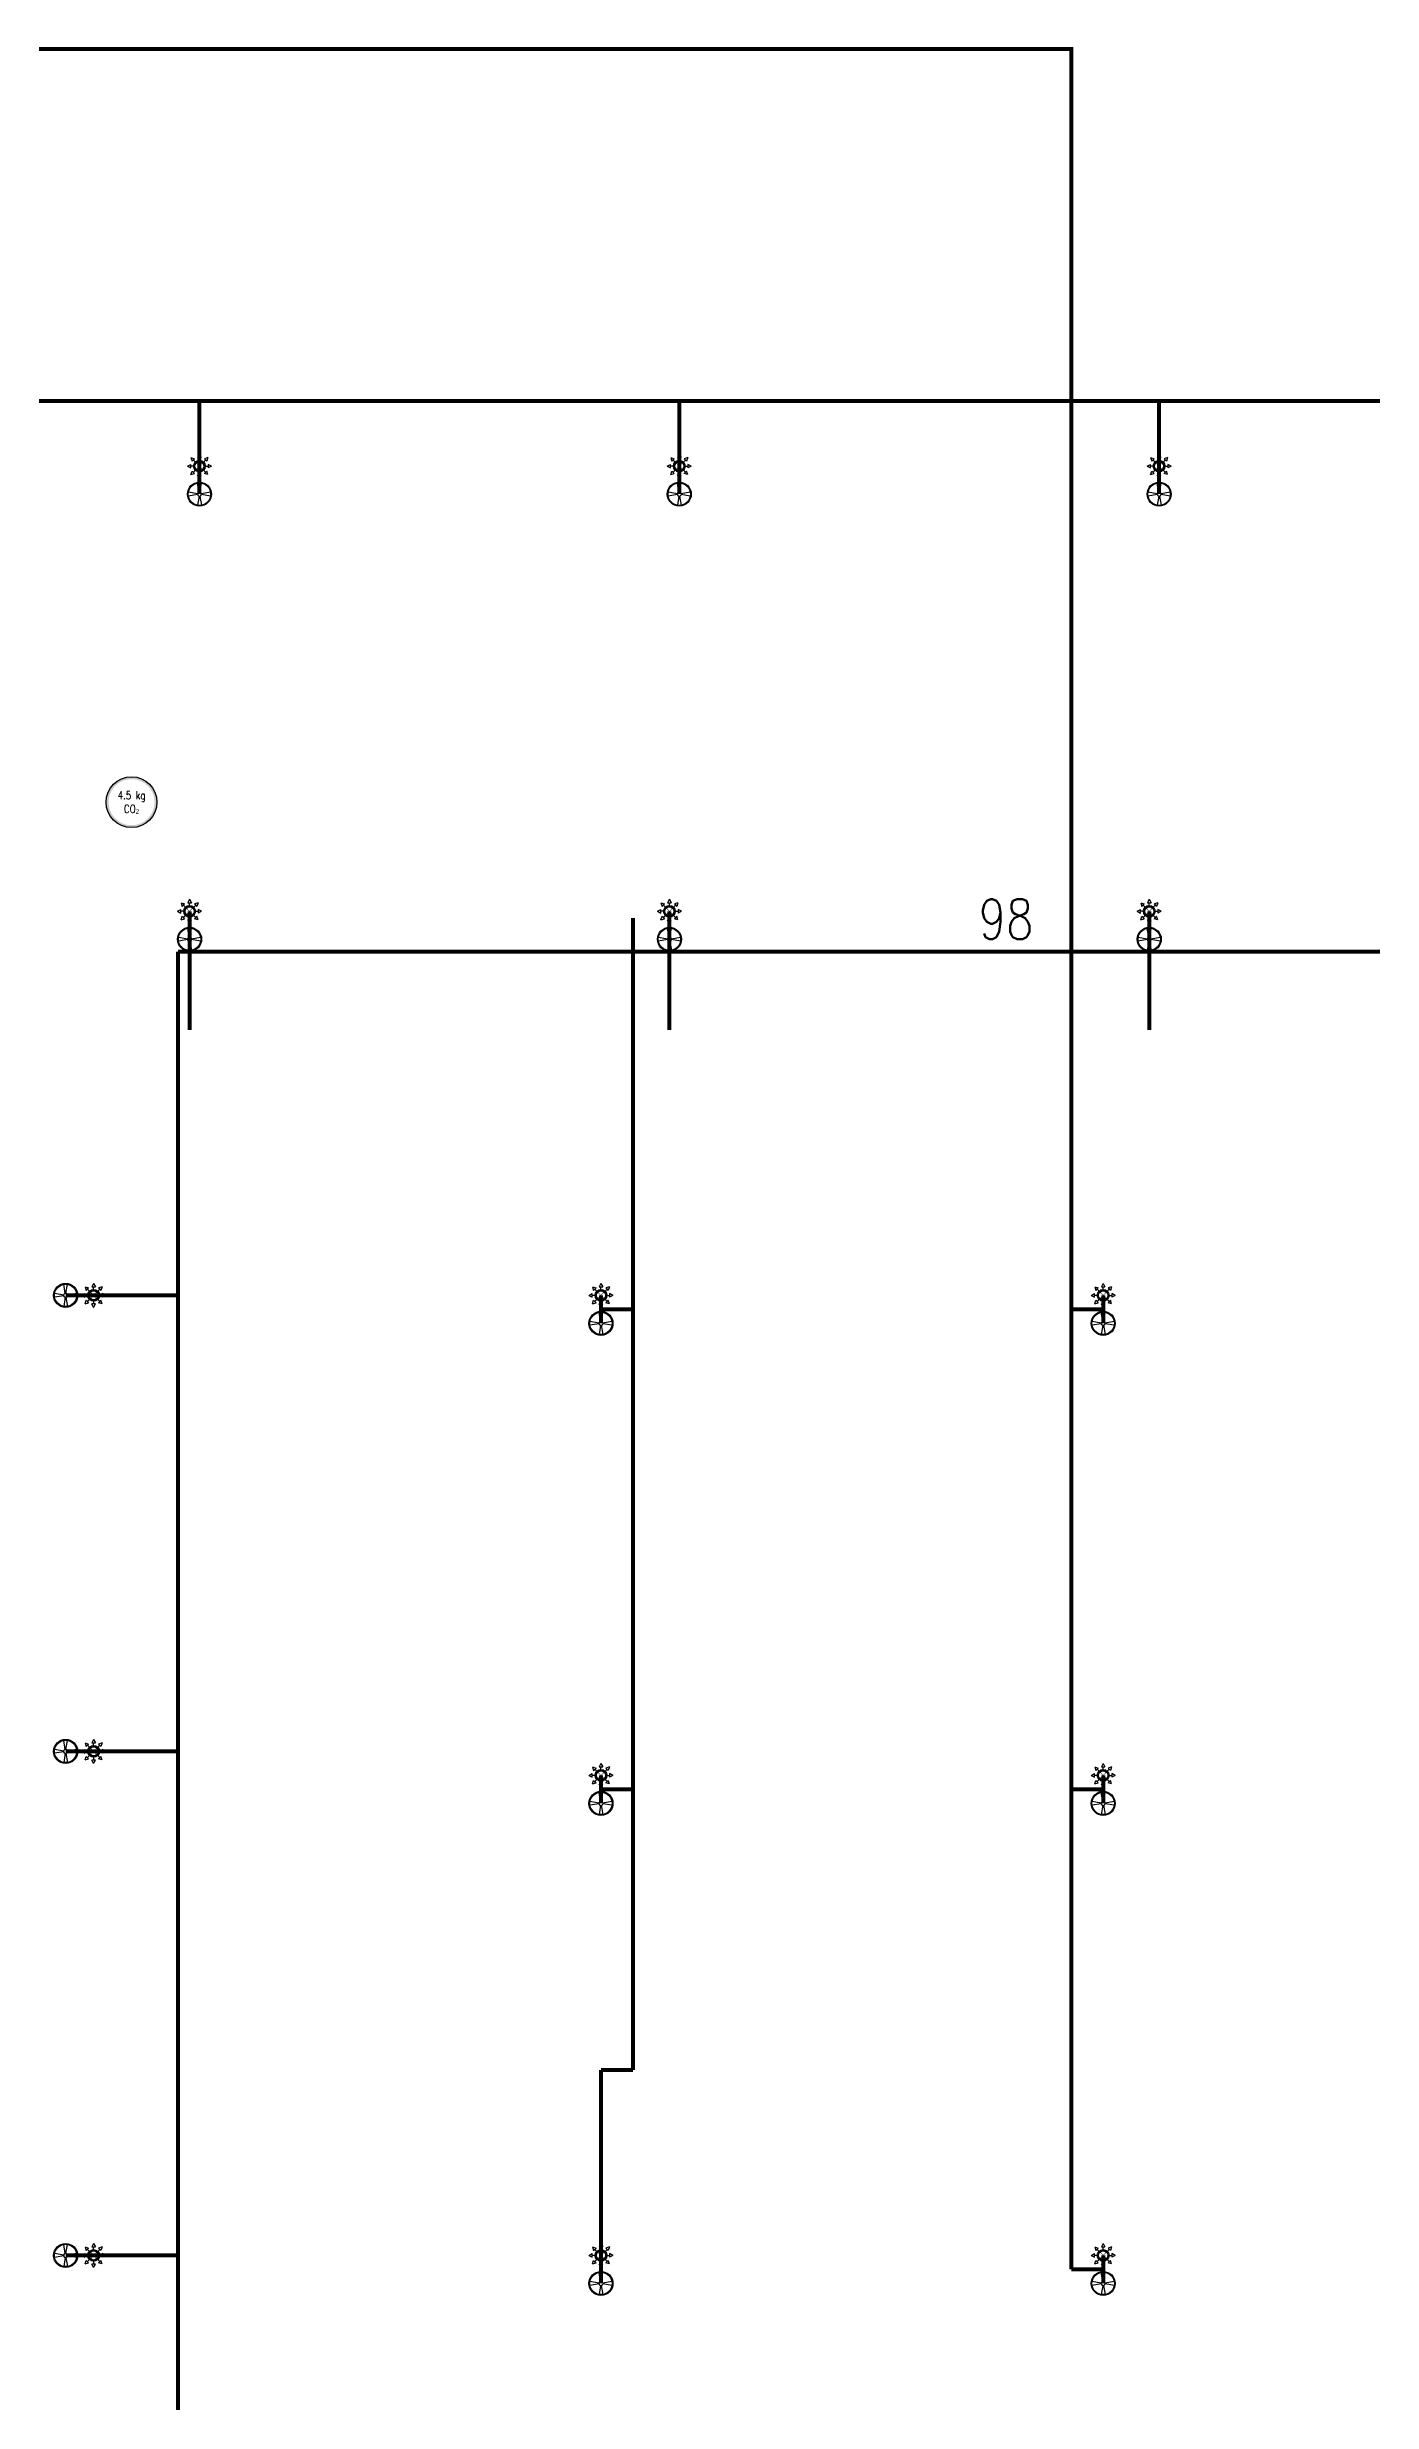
# Model space of a CAD drawing. Header units: millimetres. Extents: x -194958 to 83200, y -72620 to 64568.
# Drawn here: x 66359 to 74642, y 6610 to 21326 of the extents above; entities that cross this region are included whole.
import ezdxf
from ezdxf.enums import TextEntityAlignment as Align

# ---------------------------------------------------------------- set-up
doc = ezdxf.new("R2010")
doc.units = ezdxf.units.MM
doc.header["$LTSCALE"] = 200
doc.linetypes.add('CONTINOUS', pattern=[0])
for name, color, linetype, lineweight in [('0137-T2-P-FF-6-108$0$GD-M-FP-RefTextLeaderDim', 7, 'Continuous', 15), ('_GD-M-FP-FireExtinguisher', 7, 'CONTINOUS', 30), ('_GD-M-FP-PenSpr-68°C', 150, 'Continuous', 30), ('_GD-M-FP-SprnBrn-100mm', 7, 'CONTINOUS', 30), ('_GD-M-FP-SprnBrn-150mm', 113, 'CONTINOUS', 30), ('_GD-M-FP-SprnBrn-25mm', 1, 'CONTINOUS', 30), ('_GD-M-FP-SprnBrn-40mm', 3, 'CONTINOUS', 30), ('_GD-M-FP-SprnBrn-50mm', 4, 'CONTINOUS', 30), ('_GD-M-FP-UprSpr', 150, 'Continuous', 30)]:
    doc.layers.add(name, color=color, linetype=linetype, lineweight=lineweight)
doc.styles.add('0137-T2-P-FF-6-108$0$GD-Romans', font='romans.shx', dxfattribs={"width": 0.8, "height": 2})

# ---------------------------------------------------------------- blocks, each defined once
blk = doc.blocks.new('0137-T2-P-FF-6-108$0$0137-T2-P-FF-17-119-RCP$0$0137-T2-P-FF-13-115-RCP$0$PENDANT SPRINKLER')
at = {"lineweight": 30}
h = blk.add_hatch(color=256, dxfattribs=at)
h.paths.add_polyline_path([(37, 0, 1), (-37, 0, 1)])
h.paths.add_polyline_path([(-29, 0, -1), (29, 0, -1)], flags=16)
for p, q in [((-75, 0), (-54, 11)), ((-54, -11), (-54, 11)), ((-53, 53), (-31, 46)), ((-53, 53), (-46, 31)), ((-46, 31), (-31, 46)), ((-20, 20), (-38, 38)), ((0, 75), (-11, 54)), ((-11, 54), (11, 54)), ((0, 75), (11, 54)), ((0, 29), (0, 54)), ((20, 20), (38, 38)), ((53, 53), (31, 46)), ((31, 46), (46, 31)), ((53, 53), (46, 31)), ((75, 0), (54, 11)), ((54, 11), (54, -11)), ((-75, 0), (-54, -11)), ((-29, 0), (-54, 0)), ((-53, -53), (-46, -31)), ((-53, -53), (-31, -46)), ((-46, -31), (-31, -46)), ((-20, -20), (-38, -38)), ((0, -75), (-11, -54)), ((11, -54), (-11, -54)), ((0, -29), (0, -54)), ((0, -75), (11, -54)), ((20, -20), (38, -38)), ((29, 0), (54, 0)), ((46, -31), (31, -46)), ((53, -53), (31, -46)), ((53, -53), (46, -31)), ((75, 0), (54, -11))]:
    blk.add_line(p, q, dxfattribs=at)
at = {"lineweight": 30, "const_width": 2.84}
for points in [[(-20, -20), (20, 20)], [(20, -20), (-20, 20)]]:
    blk.add_lwpolyline(points, dxfattribs=at)
at = {"lineweight": 30}
for radius in [36.6, 28.6]:
    blk.add_circle((0, 0), radius, dxfattribs=at)
blk = doc.blocks.new('0137-T2-P-FF-6-108$0$0137-T2-P-FF-17-119-RCP$0$0137-T2-P-FF-13-115-RCP$0$Upright sprinkler')
at = {"linetype": 'Continuous'}
h = blk.add_hatch(color=256, dxfattribs=at)
h.paths.add_polyline_path([(75, 0, 1), (-75, 0, 1)])
h.paths.add_polyline_path([(-70, 0, -1), (70, 0, -1)], flags=16)
for p, q in [((-12, 2), (-69, 12)), ((-2, 12), (-12, 69)), ((2, 12), (12, 69)), ((69, 12), (12, 2)), ((-12, -2), (-69, -12)), ((-2, -12), (-12, -69)), ((2, -12), (12, -69)), ((69, -12), (12, -2))]:
    blk.add_line(p, q, dxfattribs=at)
for radius in [75, 70]:
    blk.add_circle((0, 0), radius, dxfattribs=at)
for start, end in [(100, 170), (10, 80), (190, 260), (280, 350)]:
    blk.add_arc((0, 0), 12.5, start, end, dxfattribs=at)
blk = doc.blocks.new('4.5 kg CO2')
h = blk.add_hatch(color=150)
h.dxf.hatch_style = 1
h.paths.add_polyline_path([(159, 0, 1), (-159, 0, 1)])
h.paths.add_polyline_path([(-144, 0, -1), (144, 0, -1)], flags=16)
h.paths.add_polyline_path([(-102, -8), (102, -8), (102, -83), (-102, -83)], flags=8)
h.paths.add_polyline_path([(-71, 4), (71, 4), (71, 81), (-71, 81)], flags=8)
at = {"color": 150}
blk.add_circle((0, 0), 159, dxfattribs=at)
at = {"color": 150, "style": '0137-T2-P-FF-6-108$0$GD-Romans', "width": 0.8}
blk.add_text('4.5 kg', height=50, dxfattribs=at).set_placement((0, 43), align=Align.MIDDLE_CENTER)
at = {"color": 150, "insert": (0, -45), "char_height": 50, "width": 133.59, "attachment_point": 5, "style": '0137-T2-P-FF-6-108$0$GD-Romans'}
blk.add_mtext('CO{\\fISOCPEUR|b0|i0|c0|p34;₂}', dxfattribs=at)

msp = doc.modelspace()

# ---------------------------------------------------------------- linework, layer by layer
at = {"layer": '_GD-M-FP-SprnBrn-100mm', "const_width": 25}
for points in [[(72746.8, 19115.1), (66058.3, 19115.1)], [(67177.1, 15673.1), (72762, 15673.1)], [(67177.1, 15673.1), (67177.1, 4695.1)], [(72762, 15673.1), (76478, 15673.1)]]:
    msp.add_lwpolyline(points, dxfattribs=at)
at = {"layer": '_GD-M-FP-SprnBrn-150mm', "const_width": 25}
msp.add_lwpolyline([(51188.6, 21313.5), (72762, 21313.5), (72762, 15423.1)], dxfattribs=at)
at = {"layer": '_GD-M-FP-SprnBrn-25mm', "const_width": 25}
for points in [[(67311.5, 18532.2), (67311.5, 19115.1)], [(70311.5, 18532.2), (70311.5, 19115.1)], [(73311.5, 18532.2), (73311.5, 19115.1)], [(67250, 15183.1), (67250, 15925)], [(70250, 15183.1), (70250, 15925)], [(73250, 15183.1), (73250, 15925)], [(66475, 13525), (67177.1, 13525)], [(69822, 13525), (69822, 13350)], [(69822, 13437.5), (70022, 13437.5)], [(72962, 13437.5), (72762, 13437.5)], [(72962, 13525), (72962, 13350)], [(66475, 10675), (67177.1, 10675)], [(69822, 10525), (69822, 10350)], [(69822, 10437.5), (70022, 10437.5)], [(72962, 10437.5), (72762, 10437.5)], [(72962, 10525), (72962, 10350)], [(69822, 8683.7), (69822, 7350)], [(66475, 7525), (67177.1, 7525)], [(72962, 7525), (72962, 7350)], [(72962, 7437.5), (72762, 7437.5)]]:
    msp.add_lwpolyline(points, dxfattribs=at)
at = {"layer": '_GD-M-FP-SprnBrn-25mm', "const_width": 25, "elevation": 0.7}
for points in [[(70022, 8683.7), (70022, 10437.5)], [(72762, 7437.5), (72762, 10437.5)], [(69822, 8683.7), (70022, 8683.7)]]:
    msp.add_lwpolyline(points, dxfattribs=at)
at = {"layer": '_GD-M-FP-SprnBrn-40mm', "const_width": 25}
msp.add_lwpolyline([(73561.5, 19115.1), (76561.5, 19115.1)], dxfattribs=at)
at = {"layer": '_GD-M-FP-SprnBrn-40mm', "const_width": 25, "elevation": 0.7}
for points in [[(70022, 10437.5), (70022, 13437.5)], [(72762, 10437.5), (72762, 13437.5)]]:
    msp.add_lwpolyline(points, dxfattribs=at)
at = {"layer": '_GD-M-FP-SprnBrn-50mm', "const_width": 25}
msp.add_lwpolyline([(72746.8, 19115.1), (73561.5, 19115.1)], dxfattribs=at)
at = {"layer": '_GD-M-FP-SprnBrn-50mm', "const_width": 25, "elevation": 0.7}
for points in [[(70022, 13437.5), (70022, 15883.1)], [(72762, 13437.5), (72762, 15633.1)]]:
    msp.add_lwpolyline(points, dxfattribs=at)

# ---------------------------------------------------------------- block references
at = {"layer": '_GD-M-FP-FireExtinguisher'}
msp.add_blockref('4.5 kg CO2', (66887.1, 16606.9), dxfattribs=at)
at = {"layer": '_GD-M-FP-PenSpr-68°C', "rotation": 3.620637389900147e-06}
for p in [(67311.5, 18707.2), (70311.5, 18707.2), (73311.5, 18707.2), (67250, 15925), (70250, 15925), (73250, 15925), (66650, 13525), (69822, 13525), (72962, 13525), (66650, 10675), (69822, 10525), (72962, 10525), (66650, 7525), (69822, 7525), (72962, 7525)]:
    msp.add_blockref('0137-T2-P-FF-6-108$0$0137-T2-P-FF-17-119-RCP$0$0137-T2-P-FF-13-115-RCP$0$PENDANT SPRINKLER', p, dxfattribs=at)
at = {"layer": '_GD-M-FP-UprSpr'}
for p in [(67311.5, 18532.2), (70311.5, 18532.2), (73311.5, 18532.2), (67250, 15750), (70250, 15750), (73250, 15750), (66475, 13525), (69822, 13350), (72962, 13350), (66475, 10675), (69822, 10350), (72962, 10350), (66475, 7525), (69822, 7350), (72962, 7350)]:
    msp.add_blockref('0137-T2-P-FF-6-108$0$0137-T2-P-FF-17-119-RCP$0$0137-T2-P-FF-13-115-RCP$0$Upright sprinkler', p, dxfattribs=at)

# ---------------------------------------------------------------- texts
at = {"layer": '0137-T2-P-FF-6-108$0$GD-M-FP-RefTextLeaderDim', "style": '0137-T2-P-FF-6-108$0$GD-Romans', "width": 0.8}
msp.add_text('98', height=250, dxfattribs=at).set_placement((72183.3, 15751.7, -2085.3))

doc.saveas('drawing.dxf')
